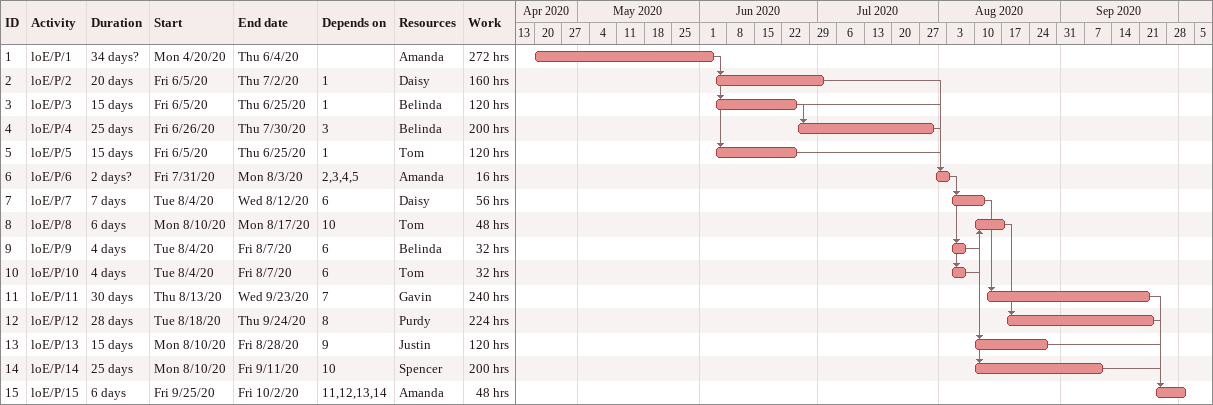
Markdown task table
| ID | Task | Duration | Start | Finish | Predecessors | Resources | Work (h) |
|---|---|---|---|---|---|---|---|
| 1 | loE/P/1 | 34d? | 2020-04-20 | 2020-06-04 |  | Amanda | 272 |
| 2 | loE/P/2 | 20d | 2020-06-05 | 2020-07-02 | 1 | Daisy | 160 |
| 3 | loE/P/3 | 15d | 2020-06-05 | 2020-06-25 | 1 | Belinda | 120 |
| 4 | loE/P/4 | 25d | 2020-06-26 | 2020-07-30 | 3 | Belinda | 200 |
| 5 | loE/P/5 | 15d | 2020-06-05 | 2020-06-25 | 1 | Tom | 120 |
| 6 | loE/P/6 | 2d? | 2020-07-31 | 2020-08-03 | 2, 3, 4, 5 | Amanda | 16 |
| 7 | loE/P/7 | 7d | 2020-08-04 | 2020-08-12 | 6 | Daisy | 56 |
| 8 | loE/P/8 | 6d | 2020-08-10 | 2020-08-17 | 10 | Tom | 48 |
| 9 | loE/P/9 | 4d | 2020-08-04 | 2020-08-07 | 6 | Belinda | 32 |
| 10 | loE/P/10 | 4d | 2020-08-04 | 2020-08-07 | 6 | Tom | 32 |
| 11 | loE/P/11 | 30d | 2020-08-13 | 2020-09-23 | 7 | Gavin | 240 |
| 12 | loE/P/12 | 28d | 2020-08-18 | 2020-09-24 | 8 | Purdy | 224 |
| 13 | loE/P/13 | 15d | 2020-08-10 | 2020-08-28 | 9 | Justin | 120 |
| 14 | loE/P/14 | 25d | 2020-08-10 | 2020-09-11 | 10 | Spencer | 200 |
| 15 | loE/P/15 | 6d | 2020-09-25 | 2020-10-02 | 11, 12, 13, 14 | Amanda | 48 |
